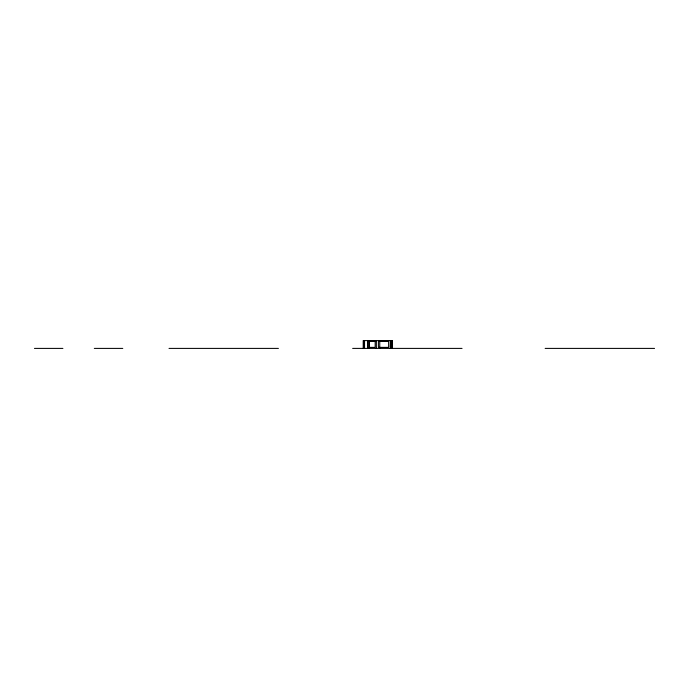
<?xml version="1.0" encoding="UTF-8"?>
<svg xmlns="http://www.w3.org/2000/svg" width="689" height="689" viewBox="0 0 689 689"><rect width="100%" height="100%" fill="white"/><g stroke="black" fill="none" stroke-linecap="round" stroke-linejoin="round"><path stroke-width="1.03" d="M390.37 341.451L392.067 341.451M390.37 347.092L390.525 341.451M390.715 347.368L392.067 347.368M34.45 348.401L62.914 348.401M94.315 348.401L122.78 348.401M169.012 348.401L278.416 348.401M352.647 348.401L462.052 348.401M545.145 348.401L654.55 348.401M392.153 348.401L392.153 340.599L363.215 340.599L363.215 348.401M392.075 340.599L392.075 348.401M391.963 340.599L391.946 348.401M391.688 340.599L391.688 348.401M391.541 340.599L391.541 348.401M391.516 341.451L391.516 347.368M391.343 340.599L391.318 348.401M391.128 340.599L391.128 348.401M391.025 340.599L391.007 348.401M390.921 340.599L390.87 348.401M390.706 340.599L390.758 348.401M390.517 340.599L390.413 348.401L390.362 340.599M379.76 340.599L379.76 348.401M376.349 340.599L376.349 348.401M368.675 340.599L368.675 348.401M367.53 340.599L367.53 348.401M364.533 340.599L364.533 348.401M364.007 341.201L364.007 348.401M363.706 340.599L363.706 348.401M375.178 341.382L369.459 341.382L369.459 347.377L375.178 347.377L375.178 341.382M388.63 341.382L378.399 341.382L378.399 347.377L388.63 347.377L388.63 341.382"/></g></svg>
